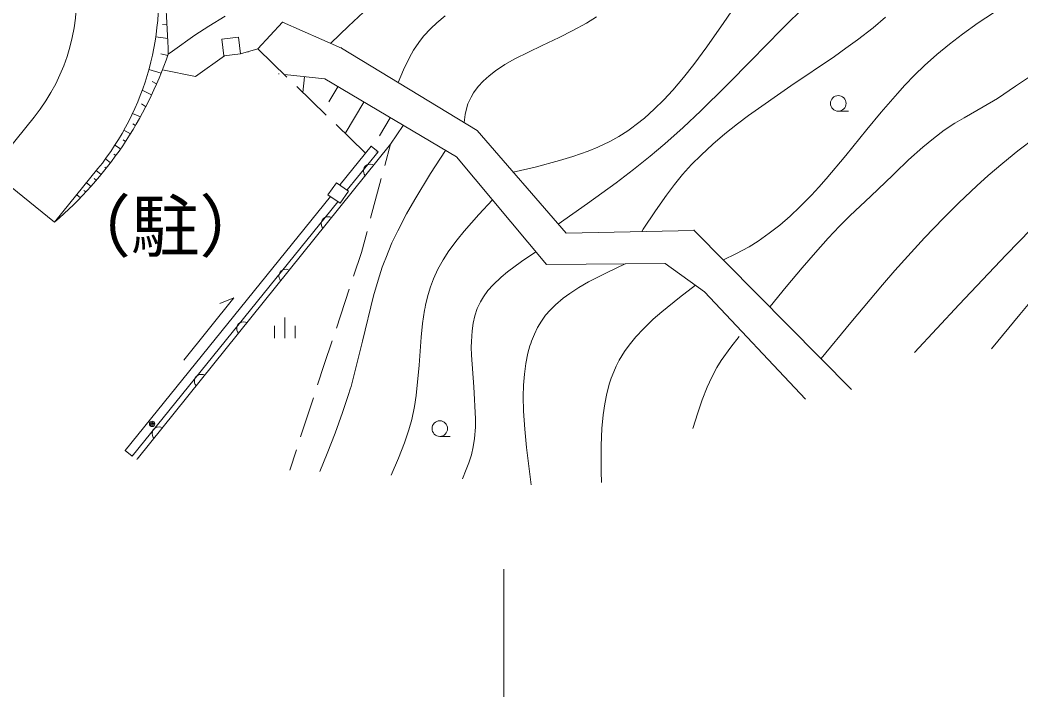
# Model space of a CAD drawing. Units: millimetres, scale not verified. Extents: x 40000 to 680000, y 20000 to 380000.
# Drawn here: x 257857 to 294449, y 259390 to 283886 of the extents above; entities that cross this region are included whole.
import ezdxf
from ezdxf.enums import TextEntityAlignment as Align

# ---------------------------------------------------------------- set-up
doc = ezdxf.new("R2010")
doc.units = ezdxf.units.MM
doc.header["$LTSCALE"] = 1000
doc.layers.add('M-BGD', color=7, linetype='Continuous', lineweight=13)
doc.layers.add('M-STR-HTXT', color=7, linetype='Continuous', lineweight=13)
doc.styles.add('ＭＳ ゴシック', font='')
doc.styles.get('ＭＳ ゴシック').set_extended_font_data('MS Gothic')

msp = doc.modelspace()

# ---------------------------------------------------------------- linework, layer by layer
at = {"layer": 'M-BGD'}
for p, q in [((283556, 283757), (284201, 284699)), ((285912, 283753), (286987, 284813)), ((269864, 283667), (270597, 284349)), ((264755, 283661), (265353, 284025)), ((273089, 283782), (273394, 284035)), ((278561, 283772), (278932, 284002)), ((289501, 283987), (289040, 283604)), ((292887, 283780), (293442, 284150)), ((263234, 283707), (263069, 283716)), ((264253, 283330), (264755, 283661)), ((266553, 282832), (267458, 283808)), ((267458, 283808), (267456, 283823)), ((267458, 283808), (269614, 282862)), ((269215, 283037), (269864, 283667)), ((272876, 283579), (273089, 283782)), ((278072, 283500), (278561, 283772)), ((282967, 282911), (283498, 283672)), ((283498, 283672), (283556, 283757)), ((284927, 282754), (285912, 283753)), ((289040, 283604), (288467, 283160)), ((292317, 283373), (292887, 283780)), ((263257, 283212), (262818, 283269)), ((263431, 282751), (264253, 283330)), ((265843, 283254), (265235, 283180)), ((265917, 282650), (265843, 283254)), ((272432, 283061), (272612, 283291)), ((272612, 283291), (272876, 283579)), ((276948, 282957), (277565, 283248)), ((277565, 283248), (278072, 283500)), ((291840, 283008), (292317, 283373)), ((265235, 283180), (265309, 282576)), ((269614, 282862), (269612, 282877)), ((269614, 282862), (274567, 279848)), ((272243, 282778), (272432, 283061)), ((276440, 282715), (276948, 282957)), ((282484, 282254), (282967, 282911)), ((288467, 283160), (288052, 282855)), ((291377, 282626), (291840, 283008)), ((263257, 282584), (263001, 282649)), ((263274, 282636), (263431, 282751)), ((264269, 281817), (265327, 282578)), ((265309, 282576), (265917, 282650)), ((265917, 282650), (266553, 282832)), ((266203, 282706), (266202, 282721)), ((266553, 282832), (267616, 281801)), ((271879, 282070), (272097, 282520)), ((272097, 282520), (272243, 282778)), ((275951, 282466), (276440, 282715)), ((284648, 282468), (284788, 282611)), ((284788, 282611), (284927, 282754)), ((287634, 282558), (286039, 281474)), ((288052, 282855), (287634, 282558)), ((290928, 282225), (291377, 282626)), ((275240, 282030), (275582, 282255)), ((275582, 282255), (275951, 282466)), ((282111, 281780), (282484, 282254)), ((283667, 281475), (284648, 282468)), ((290555, 281864), (290928, 282225)), ((263017, 281941), (262565, 282073)), ((263063, 282063), (264269, 281817)), ((267322, 281912), (267321, 281927)), ((268999, 281733), (267524, 281890)), ((268261, 281812), (268200, 281235)), ((271679, 281605), (271879, 282070)), ((274791, 281656), (275005, 281849)), ((275005, 281849), (275240, 282030)), ((281725, 281325), (282111, 281780)), ((290204, 281501), (290555, 281864)), ((294833, 281856), (294254, 281463)), ((262852, 281553), (262686, 281633)), ((267975, 281453), (269052, 280409)), ((268999, 281733), (268997, 281748)), ((268999, 281733), (273814, 278882)), ((269476, 281449), (269148, 280896)), ((274438, 281228), (274601, 281450)), ((274601, 281450), (274791, 281656)), ((282744, 280569), (283667, 281475)), ((286039, 281474), (284483, 280390)), ((289931, 281203), (290204, 281501)), ((294254, 281463), (293588, 281022)), ((262665, 281154), (262327, 281327)), ((274232, 280819), (274345, 281070)), ((274345, 281070), (274438, 281228)), ((281391, 280964), (281725, 281325)), ((289333, 280511), (289931, 281203)), ((262445, 280728), (262301, 280820)), ((270431, 280882), (269748, 279733)), ((274176, 280640), (274232, 280819)), ((281045, 280622), (281391, 280964)), ((293070, 280708), (292373, 280313)), ((293588, 281022), (293070, 280708)), ((258371, 280338), (256788, 278378)), ((262256, 280341), (261973, 280474)), ((271386, 280315), (270995, 279657)), ((274098, 280134), (274132, 280432)), ((274132, 280432), (274176, 280640)), ((280384, 280061), (280684, 280301)), ((280684, 280301), (281045, 280622)), ((282094, 279957), (282744, 280569)), ((284483, 280390), (284089, 280093)), ((287769, 280553), (288144, 280551)), ((288814, 279881), (289333, 280511)), ((292373, 280313), (292030, 280110)), ((262077, 280029), (261985, 280095)), ((269411, 280061), (270474, 279030)), ((271403, 279349), (271863, 280031)), ((280072, 279838), (280229, 279947)), ((280229, 279947), (280384, 280061)), ((281428, 279361), (282094, 279957)), ((284089, 280093), (283628, 279727)), ((292030, 280110), (291646, 279855)), ((261895, 279728), (261657, 279861)), ((274567, 279848), (274566, 279863)), ((274567, 279848), (277822, 276091)), ((279424, 279450), (279749, 279632)), ((279749, 279632), (280072, 279838)), ((283628, 279727), (283182, 279346)), ((288044, 278931), (288814, 279881)), ((291646, 279855), (291247, 279557)), ((294336, 279100), (294978, 279590)), ((261535, 279180), (261328, 279314)), ((261715, 279447), (261629, 279509)), ((262134, 267825), (271403, 279349)), ((270691, 279271), (269560, 277871)), ((270691, 279271), (270690, 279286)), ((270944, 279067), (270691, 279271)), ((271403, 279349), (271194, 278572)), ((271403, 279349), (271402, 279364)), ((278624, 279091), (278986, 279241)), ((278986, 279241), (279424, 279450)), ((281127, 279102), (281428, 279361)), ((283182, 279346), (282752, 278947)), ((290862, 279239), (290341, 278772)), ((291247, 279557), (290862, 279239)), ((261358, 278928), (261285, 278978)), ((270944, 279067), (269819, 277675)), ((270876, 279052), (270875, 279067)), ((273412, 279120), (272866, 278269)), ((273814, 278882), (273812, 278897)), ((273814, 278882), (277105, 274952)), ((277580, 278745), (278062, 278892)), ((278062, 278892), (278624, 279091)), ((280290, 278420), (280899, 278910)), ((280899, 278910), (281127, 279102)), ((282752, 278947), (282409, 278600)), ((287327, 278077), (288044, 278931)), ((293788, 278655), (294336, 279100)), ((261009, 278466), (260961, 278511)), ((261167, 278670), (260979, 278808)), ((270442, 278489), (270420, 278430)), ((270492, 278552), (270442, 278489)), ((270546, 278586), (270492, 278552)), ((270600, 278606), (270546, 278586)), ((270671, 278614), (270600, 278606)), ((270728, 278606), (270671, 278614)), ((270788, 278584), (270728, 278606)), ((275891, 278320), (276692, 278511)), ((276692, 278511), (277580, 278745)), ((282409, 278600), (282080, 278237)), ((290341, 278772), (289832, 278286)), ((293252, 278196), (293788, 278655)), ((259121, 276492), (256788, 278378)), ((260705, 278452), (259121, 276492)), ((260825, 278236), (260646, 278380)), ((270420, 278430), (270412, 278372)), ((270412, 278372), (270420, 278302)), ((270420, 278302), (270440, 278247)), ((270440, 278247), (270474, 278194)), ((272866, 278269), (272287, 277324)), ((279655, 277936), (280290, 278420)), ((282080, 278237), (281784, 277878)), ((289760, 278216), (288966, 277446)), ((289832, 278286), (289760, 278216)), ((292837, 277823), (293252, 278196)), ((260453, 277802), (260288, 277936)), ((260647, 278024), (260564, 278091)), ((269115, 277496), (269425, 277937)), ((269425, 277937), (269869, 277625)), ((269560, 277871), (269558, 277886)), ((271064, 278089), (270674, 276641)), ((278602, 277173), (279655, 277936)), ((281784, 277878), (281485, 277483)), ((286788, 277481), (287060, 277776)), ((287060, 277776), (287327, 278077)), ((292180, 277204), (292837, 277823)), ((260064, 277383), (259929, 277492)), ((260268, 277598), (260193, 277658)), ((269202, 277428), (261699, 268143)), ((269558, 277184), (269115, 277496)), ((269869, 277625), (269558, 277184)), ((281485, 277483), (281085, 276908)), ((286369, 277054), (286788, 277481)), ((288966, 277446), (288190, 276721)), ((261952, 267939), (269470, 277243)), ((272287, 277324), (271990, 276802)), ((275129, 277312), (274633, 276780)), ((277533, 276424), (278602, 277173)), ((286009, 276714), (286369, 277054)), ((291611, 276640), (292180, 277204)), ((269001, 276665), (268948, 276631)), ((269055, 276685), (269001, 276665)), ((269126, 276693), (269055, 276685)), ((269184, 276685), (269126, 276693)), ((269243, 276663), (269184, 276685)), ((271990, 276802), (271667, 276183)), ((274633, 276780), (274089, 276162)), ((281085, 276908), (280642, 276234)), ((285635, 276391), (286009, 276714)), ((288190, 276721), (287810, 276349)), ((290918, 275919), (291611, 276640)), ((268875, 276509), (268867, 276452)), ((268867, 276452), (268875, 276381)), ((268897, 276569), (268875, 276509)), ((268875, 276381), (268895, 276327)), ((268895, 276327), (268929, 276273)), ((268948, 276631), (268897, 276569)), ((285247, 276088), (285635, 276391)), ((287810, 276349), (287398, 275913)), ((270544, 276158), (270335, 275380)), ((271667, 276183), (271455, 275733)), ((274089, 276162), (273835, 275846)), ((277822, 276091), (277821, 276106)), ((277822, 276091), (282505, 276195)), ((280642, 276234), (280588, 276152)), ((282505, 276195), (282504, 276210)), ((282505, 276195), (288257, 270380)), ((284844, 275806), (285247, 276088)), ((287398, 275913), (286933, 275389)), ((290309, 275256), (290918, 275919)), ((293913, 275301), (294818, 276234)), ((271455, 275733), (271225, 275184)), ((273835, 275846), (273539, 275443)), ((284023, 275336), (284508, 275598)), ((284508, 275598), (284844, 275806)), ((270051, 274523), (270335, 275380)), ((271225, 275184), (271168, 275035)), ((273539, 275443), (273326, 275112)), ((276719, 275413), (276184, 275051)), ((283572, 275116), (284023, 275336)), ((286933, 275389), (286446, 274819)), ((289843, 274733), (290309, 275256)), ((292189, 273483), (293913, 275301)), ((271101, 274849), (270946, 274377)), ((271168, 275035), (271101, 274849)), ((273326, 275112), (273135, 274771)), ((276184, 275051), (275676, 274676)), ((277105, 274952), (277104, 274967)), ((277105, 274952), (281442, 274979)), ((279975, 274970), (279296, 274648)), ((281442, 274979), (281440, 274994)), ((281442, 274979), (282885, 273952)), ((286446, 274819), (285869, 274129)), ((267331, 274589), (267323, 274531)), ((267323, 274531), (267330, 274461)), ((267330, 274461), (267350, 274406)), ((267353, 274648), (267331, 274589)), ((267403, 274710), (267353, 274648)), ((267456, 274744), (267403, 274710)), ((267511, 274765), (267456, 274744)), ((267581, 274772), (267511, 274765)), ((267639, 274764), (267581, 274772)), ((267698, 274742), (267639, 274764)), ((273135, 274771), (272972, 274420)), ((275441, 274481), (275154, 274209)), ((275676, 274676), (275441, 274481)), ((279296, 274648), (278642, 274312)), ((289384, 274205), (289843, 274733)), ((267350, 274406), (267385, 274353)), ((270946, 274377), (270781, 273802)), ((272861, 274127), (272775, 273849)), ((272972, 274420), (272861, 274127)), ((275154, 274209), (274963, 273994)), ((278287, 274108), (277953, 273891)), ((278642, 274312), (278287, 274108)), ((282554, 274188), (281966, 273738)), ((285869, 274129), (285276, 273412)), ((288224, 272827), (289384, 274205)), ((294401, 273124), (295442, 274370)), ((263848, 271443), (265670, 273730)), ((265670, 273730), (265163, 273521)), ((269421, 272625), (269893, 274048)), ((270781, 273802), (270383, 272145)), ((272775, 273849), (272684, 273469)), ((274797, 273768), (274685, 273581)), ((274963, 273994), (274797, 273768)), ((277718, 273719), (277429, 273475)), ((277953, 273891), (277718, 273719)), ((281966, 273738), (281316, 273213)), ((282885, 273952), (286566, 270017)), ((272664, 273373), (272646, 273276)), ((272684, 273469), (272664, 273373)), ((274685, 273581), (274571, 273333)), ((277429, 273475), (277233, 273279)), ((290553, 271735), (292189, 273483)), ((267541, 273009), (267541, 272259)), ((272646, 273276), (272572, 272786)), ((274484, 273072), (274422, 272801)), ((274571, 273333), (274484, 273072)), ((277073, 273092), (276916, 272873)), ((277233, 273279), (277073, 273092)), ((281316, 273213), (281008, 272943)), ((293372, 271861), (294401, 273124)), ((265786, 272668), (265778, 272610)), ((265808, 272727), (265786, 272668)), ((265858, 272790), (265808, 272727)), ((265911, 272824), (265858, 272790)), ((265966, 272844), (265911, 272824)), ((266036, 272852), (265966, 272844)), ((266094, 272844), (266036, 272852)), ((266153, 272822), (266094, 272844)), ((267166, 272709), (267166, 272259)), ((267916, 272709), (267916, 272259)), ((272572, 272786), (272519, 272286)), ((274422, 272801), (274382, 272519)), ((276778, 272641), (276659, 272398)), ((276916, 272873), (276778, 272641)), ((281008, 272943), (280645, 272594)), ((287144, 271512), (288224, 272827)), ((265778, 272610), (265785, 272540)), ((265785, 272540), (265806, 272485)), ((265806, 272485), (265840, 272432)), ((272519, 272286), (272444, 271271)), ((274382, 272519), (274357, 272130)), ((276659, 272398), (276557, 272145)), ((280375, 272304), (280129, 272003)), ((280645, 272594), (280375, 272304)), ((284148, 272319), (283839, 271923)), ((268980, 271293), (269264, 272150)), ((270383, 272145), (269959, 270485)), ((274357, 272130), (274354, 271930)), ((274354, 271930), (274361, 271626)), ((276498, 271970), (276424, 271700)), ((276527, 272058), (276498, 271970)), ((276557, 272145), (276527, 272058)), ((280129, 272003), (279960, 271769)), ((283839, 271923), (283490, 271435)), ((274361, 271626), (274445, 270473)), ((276424, 271700), (276348, 271325)), ((279960, 271769), (279760, 271445)), ((268737, 270550), (268980, 271293)), ((272444, 271271), (272337, 270155)), ((276348, 271325), (276296, 270936)), ((279648, 271227), (279499, 270878)), ((279760, 271445), (279648, 271227)), ((283330, 271176), (283143, 270826)), ((283490, 271435), (283330, 271176)), ((264263, 270806), (264241, 270747)), ((264313, 270869), (264263, 270806)), ((264366, 270903), (264313, 270869)), ((264421, 270923), (264366, 270903)), ((264491, 270931), (264421, 270923)), ((264549, 270923), (264491, 270931)), ((264608, 270901), (264549, 270923)), ((276296, 270936), (276266, 270533)), ((279467, 270788), (279407, 270606)), ((279499, 270878), (279467, 270788)), ((283143, 270826), (282978, 270463)), ((264241, 270747), (264233, 270689)), ((264233, 270689), (264241, 270619)), ((264241, 270619), (264261, 270564)), ((264261, 270564), (264295, 270511)), ((269959, 270485), (269930, 270389)), ((274445, 270473), (274510, 269308)), ((276266, 270533), (276255, 270119)), ((279407, 270606), (279308, 270233)), ((282978, 270463), (282796, 269997)), ((268116, 268649), (268582, 270074)), ((269871, 270198), (269650, 269534)), ((269930, 270389), (269871, 270198)), ((272337, 270155), (272275, 269756)), ((276255, 270119), (276266, 269586)), ((279308, 270233), (279232, 269848)), ((272275, 269756), (272175, 269281)), ((279232, 269848), (279176, 269452)), ((282796, 269997), (282632, 269521)), ((269650, 269534), (269376, 268782)), ((276266, 269586), (276308, 268928)), ((279176, 269452), (279132, 268946)), ((282632, 269521), (282449, 268947)), ((262821, 268982), (262768, 268948)), ((262876, 269002), (262821, 268982)), ((262946, 269010), (262876, 269002)), ((263004, 269002), (262946, 269010)), ((263064, 268980), (263004, 269002)), ((272175, 269281), (272067, 268896)), ((274505, 268995), (274473, 268586)), ((274510, 269308), (274505, 268995)), ((262696, 268826), (262688, 268769)), ((262688, 268769), (262696, 268698)), ((262718, 268886), (262696, 268826)), ((262696, 268698), (262716, 268644)), ((262716, 268644), (262750, 268591)), ((262768, 268948), (262718, 268886)), ((269376, 268782), (269087, 268036)), ((272067, 268896), (271907, 268423)), ((273202, 268660), (273577, 268659)), ((274473, 268586), (274427, 268285)), ((276308, 268928), (276373, 268257)), ((279132, 268946), (279107, 268325)), ((271907, 268423), (271689, 267863)), ((274427, 268285), (274356, 267983)), ((276373, 268257), (276455, 267575)), ((279107, 268325), (279103, 267693)), ((261699, 268143), (261698, 268158)), ((261699, 268143), (261952, 267939)), ((261967, 267958), (261966, 267973)), ((267718, 267430), (267961, 268173)), ((269087, 268036), (268822, 267373)), ((271689, 267863), (271426, 267239)), ((274356, 267983), (274264, 267698)), ((262134, 267825), (262133, 267840)), ((274264, 267698), (274120, 267324)), ((276455, 267575), (276543, 266896)), ((279103, 267693), (279106, 267374)), ((274082, 267231), (274030, 267105)), ((274120, 267324), (274082, 267231)), ((279106, 267374), (279112, 266975))]:
    msp.add_line(p, q, dxfattribs=at)
for centre, radius in [((287770, 280838), 285), ((262686, 269119), 100), ((262686, 269119), 60), ((262686, 269119), 20), ((273203, 268946), 285)]:
    msp.add_circle(centre, radius, dxfattribs=at)
for centre, radius, start, end in [((252927, 284737), 10000, 321.0599, 8.4119), ((231001, 281956), 32280, 1.2075, 7.7115), ((252927, 284737), 7000, 321.0599, 8.4119), ((249910, 287195), 14120, 310.7145, 341.1918)]:
    msp.add_arc(centre, radius, start, end, dxfattribs=at)
at = {"layer": 'M-STR-HTXT'}
msp.add_line((275549, 263808), (275549, 241442), dxfattribs=at)

# ---------------------------------------------------------------- texts
at = {"layer": 'M-BGD', "style": 'ＭＳ ゴシック'}
msp.add_text('（駐）', height=1833, dxfattribs=at).set_placement((259413, 274880), align=Align.BOTTOM_LEFT)

doc.saveas('drawing.dxf')
